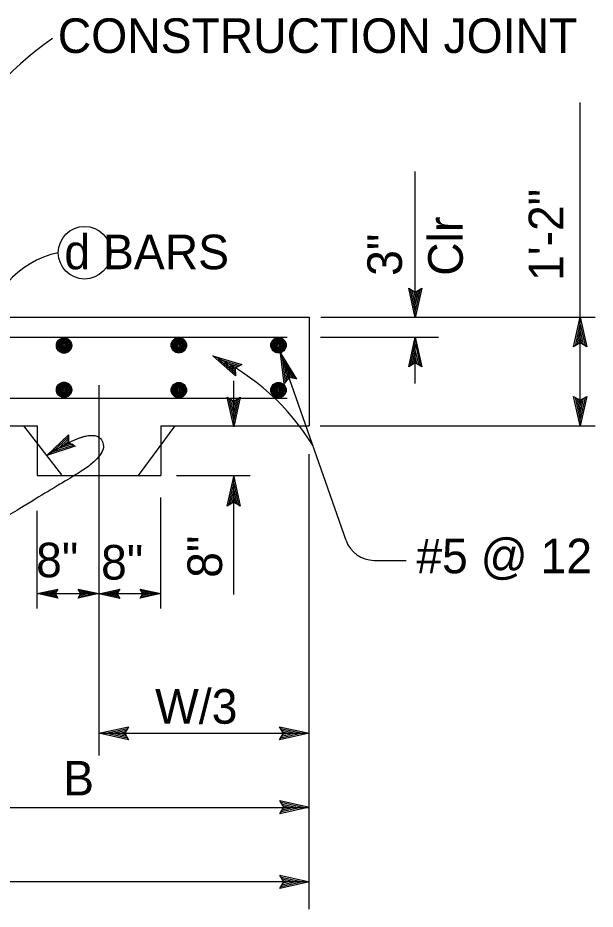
# Model space of a CAD drawing. Extents: x -894 to 866, y -472 to 714.
# Drawn here: x -485.8 to -369.1, y 242.5 to 422.9 of the extents above; entities that cross this region are included whole.
import ezdxf

# ---------------------------------------------------------------- set-up
doc = ezdxf.new("R2010")
doc.units = 0
for name, color, linetype in [('str_Concrete-A', 7, 'Continuous'), ('str_Reinforcement-A', 7, 'Continuous'), ('str_Reinforcement-D', 7, 'Continuous'), ('str_Text-A', 7, 'Continuous')]:
    doc.layers.add(name, color=color, linetype=linetype)

msp = doc.modelspace()

# ---------------------------------------------------------------- linework, layer by layer
at = {"layer": 'str_Concrete-A'}
for p, q in [((-496.93, 362.3), (-426.93, 362.3)), ((-426.93, 362.3), (-426.93, 340.3)), ((-556.93, 340.3), (-481.93, 340.3)), ((-476.94, 330.41), (-484.62, 340.3)), ((-481.93, 340.3), (-481.93, 330.3)), ((-461.44, 330.3), (-454.02, 340.3)), ((-456.93, 340.3), (-456.93, 330.3)), ((-456.93, 340.3), (-426.93, 340.3)), ((-481.93, 330.3), (-456.93, 330.3))]:
    msp.add_line(p, q, dxfattribs=at)
at = {"layer": 'str_Reinforcement-A'}
for centre, radius in [((-476.49, 356.59), 1.56), ((-476.49, 356.59), 1.37), ((-476.49, 356.59), 1.19), ((-476.49, 356.59), 1), ((-476.49, 356.59), 0.812), ((-476.49, 356.59), 0.625), ((-453.29, 356.64), 1.56), ((-453.29, 356.64), 1.37), ((-453.29, 356.64), 1.19), ((-453.29, 356.64), 1), ((-453.29, 356.64), 0.812), ((-453.29, 356.64), 0.625), ((-433.14, 356.64), 1.56), ((-433.14, 356.64), 1.37), ((-433.14, 356.64), 1.19), ((-433.14, 356.64), 1), ((-433.14, 356.64), 0.812), ((-433.14, 356.64), 0.625), ((-476.49, 356.59), 0.437), ((-476.49, 356.59), 0.187), ((-453.29, 356.64), 0.437), ((-453.29, 356.64), 0.187), ((-433.14, 356.64), 0.437), ((-433.14, 356.64), 0.187), ((-476.49, 347.61), 1.56), ((-476.49, 347.61), 1.37), ((-476.49, 347.61), 1.19), ((-476.49, 347.61), 1), ((-476.49, 347.61), 0.812), ((-476.49, 347.61), 0.625), ((-453.29, 347.56), 1.56), ((-453.29, 347.56), 1.37), ((-453.29, 347.56), 1.19), ((-453.29, 347.56), 1), ((-453.29, 347.56), 0.812), ((-453.29, 347.56), 0.625), ((-433.14, 347.56), 1.56), ((-433.14, 347.56), 1.37), ((-433.14, 347.56), 1.19), ((-433.14, 347.56), 1), ((-433.14, 347.56), 0.812), ((-433.14, 347.56), 0.625), ((-476.49, 347.61), 0.437), ((-476.49, 347.61), 0.187), ((-453.29, 347.56), 0.437), ((-453.29, 347.56), 0.187), ((-433.14, 347.56), 0.437), ((-433.14, 347.56), 0.187)]:
    msp.add_circle(centre, radius, dxfattribs=at)
at = {"layer": 'str_Reinforcement-D'}
for p, q in [((-553.7, 358.3), (-431.41, 358.3)), ((-532.93, 345.9), (-431.41, 345.9))]:
    msp.add_line(p, q, dxfattribs=at)
at = {"layer": 'str_Text-A'}
for p, q in [((-372.12, 340.3), (-372.12, 405.78)), ((-405.47, 362.18), (-405.47, 391.8)), ((-405.47, 362.18), (-406.8, 368.18)), ((-406.8, 368.18), (-406.8, 368.18)), ((-406.8, 368.18), (-405.47, 367.38)), ((-405.47, 367.38), (-404.13, 368.18)), ((-404.13, 368.18), (-405.47, 362.18)), ((-404.13, 368.18), (-404.13, 368.18)), ((-405.47, 363.57), (-406.44, 367.94)), ((-405.47, 364.94), (-406.09, 367.76)), ((-405.46, 366.32), (-405.73, 367.53)), ((-404.48, 367.96), (-405.47, 363.56)), ((-404.84, 367.73), (-405.47, 364.94)), ((-405.19, 367.55), (-405.46, 366.32)), ((-424.57, 362.3), (-369.1, 362.3)), ((-405.47, 362.18), (-405.47, 362.18)), ((-373.46, 356.3), (-372.12, 362.3)), ((-373.46, 356.3), (-372.12, 362.3)), ((-373.11, 356.51), (-372.12, 360.92)), ((-373.11, 356.51), (-372.12, 360.92)), ((-372.12, 362.3), (-372.12, 362.3)), ((-372.12, 362.3), (-370.79, 356.3)), ((-372.12, 362.3), (-372.12, 362.3)), ((-372.12, 362.3), (-370.79, 356.3)), ((-372.12, 360.91), (-371.15, 356.53)), ((-372.12, 360.91), (-371.15, 356.53)), ((-372.75, 356.75), (-372.12, 359.53)), ((-372.75, 356.75), (-372.12, 359.53)), ((-372.12, 359.53), (-371.5, 356.71)), ((-372.12, 359.53), (-371.5, 356.71)), ((-424.64, 358.3), (-400.75, 358.3)), ((-406.81, 352.3), (-405.47, 358.3)), ((-405.47, 358.3), (-405.47, 358.3)), ((-405.47, 358.3), (-404.14, 352.3)), ((-405.47, 348.9), (-405.47, 358.3)), ((-372.4, 356.92), (-372.12, 358.15)), ((-372.4, 356.92), (-372.12, 358.15)), ((-372.12, 358.15), (-371.86, 356.94)), ((-372.12, 358.15), (-371.86, 356.94)), ((-406.45, 352.51), (-405.47, 356.92)), ((-406.09, 352.75), (-405.47, 355.53)), ((-405.47, 355.53), (-404.84, 352.71)), ((-405.46, 356.91), (-404.5, 352.53)), ((-372.12, 357.1), (-373.46, 356.3)), ((-372.12, 357.1), (-373.46, 356.3)), ((-373.46, 356.3), (-373.46, 356.3)), ((-373.46, 356.3), (-373.46, 356.3)), ((-370.79, 356.3), (-372.12, 357.1)), ((-370.79, 356.3), (-372.12, 357.1)), ((-370.79, 356.3), (-370.79, 356.3)), ((-370.79, 356.3), (-370.79, 356.3)), ((-441.85, 350.43), (-446.44, 354.52)), ((-446.44, 354.52), (-446.44, 354.52)), ((-446.44, 354.52), (-440.55, 352.76)), ((-441.87, 350.84), (-445.24, 353.85)), ((-445.22, 353.85), (-440.93, 352.56)), ((-419.47, 317.13), (-432.7, 355.03)), ((-431.99, 348.93), (-432.7, 355.03)), ((-432.7, 355.03), (-432.7, 355.03)), ((-432.7, 355.03), (-429.47, 349.8)), ((-431.72, 349.25), (-432.24, 353.73)), ((-432.24, 353.72), (-429.88, 349.91)), ((-405.75, 352.92), (-405.47, 354.15)), ((-405.47, 354.15), (-405.2, 352.94)), ((-441.9, 351.27), (-444.03, 353.17)), ((-444.03, 353.17), (-441.26, 352.34)), ((-441.88, 351.66), (-442.82, 352.5)), ((-442.82, 352.5), (-441.64, 352.14)), ((-440.55, 352.76), (-441.9, 351.99)), ((-441.9, 351.99), (-441.85, 350.43)), ((-440.55, 352.76), (-440.55, 352.76)), ((-431.46, 349.59), (-431.79, 352.42)), ((-431.79, 352.42), (-430.27, 349.96)), ((-405.47, 353.1), (-406.81, 352.3)), ((-406.81, 352.3), (-406.81, 352.3)), ((-404.14, 352.3), (-405.47, 353.1)), ((-404.14, 352.3), (-404.14, 352.3)), ((-441.85, 350.43), (-441.85, 350.43)), ((-430.99, 350.12), (-431.99, 348.93)), ((-431.19, 349.87), (-431.34, 351.12)), ((-431.34, 351.12), (-430.68, 350.06)), ((-429.47, 349.81), (-430.99, 350.12)), ((-469.43, 348.55), (-469.43, 286.17)), ((-442.19, 340.15), (-442.19, 349.43)), ((-431.99, 348.93), (-431.99, 348.93)), ((-429.47, 349.81), (-429.47, 349.81)), ((-442.19, 340.15), (-443.52, 346.15)), ((-443.52, 346.15), (-443.52, 346.15)), ((-443.52, 346.15), (-442.19, 345.35)), ((-442.19, 341.54), (-443.16, 345.92)), ((-442.19, 342.92), (-442.81, 345.74)), ((-442.19, 344.3), (-442.45, 345.51)), ((-442.19, 345.35), (-440.85, 346.15)), ((-440.85, 346.15), (-442.19, 340.15)), ((-441.2, 345.94), (-442.19, 341.53)), ((-441.56, 345.7), (-442.19, 342.92)), ((-441.91, 345.53), (-442.19, 344.3)), ((-440.85, 346.15), (-440.85, 346.15)), ((-372.12, 340.3), (-373.45, 346.3)), ((-373.45, 346.3), (-373.45, 346.3)), ((-373.45, 346.3), (-372.12, 345.5)), ((-372.13, 341.69), (-373.09, 346.06)), ((-372.12, 343.06), (-372.75, 345.88)), ((-372.12, 344.44), (-372.39, 345.65)), ((-372.12, 345.5), (-370.78, 346.3)), ((-370.78, 346.3), (-372.12, 340.3)), ((-371.14, 346.08), (-372.12, 341.68)), ((-371.5, 345.85), (-372.12, 343.06)), ((-371.84, 345.67), (-372.12, 344.44)), ((-370.78, 346.3), (-370.78, 346.3)), ((-442.19, 340.15), (-442.19, 340.15)), ((-424.74, 340.3), (-369.1, 340.3)), ((-372.12, 340.3), (-372.12, 340.3)), ((-426.93, 242.52), (-426.93, 334.61)), ((-453.74, 330.3), (-438.83, 330.3)), ((-443.53, 324.08), (-442.19, 330.08)), ((-443.17, 324.3), (-442.19, 328.7)), ((-442.19, 306.22), (-442.19, 330.08)), ((-442.19, 330.08), (-442.19, 330.08)), ((-442.19, 330.08), (-440.86, 324.08)), ((-442.19, 328.69), (-441.22, 324.32)), ((-442.81, 324.53), (-442.19, 327.32)), ((-442.19, 327.32), (-441.56, 324.49)), ((-456.93, 306.43), (-456.93, 325.8)), ((-442.19, 324.88), (-443.53, 324.08)), ((-442.47, 324.71), (-442.19, 325.94)), ((-442.19, 325.94), (-441.92, 324.73)), ((-440.86, 324.08), (-442.19, 324.88)), ((-481.93, 303.38), (-481.93, 323.1)), ((-443.53, 324.08), (-443.53, 324.08)), ((-440.86, 324.08), (-440.86, 324.08)), ((-413.8, 313.11), (-407.29, 313.11)), ((-481.93, 306.37), (-477.73, 307.3)), ((-480.96, 306.37), (-477.89, 307.04)), ((-480, 306.36), (-478.02, 306.8)), ((-477.73, 307.3), (-478.29, 306.37)), ((-477.73, 307.3), (-477.73, 307.3)), ((-473.07, 306.37), (-473.63, 307.3)), ((-473.63, 307.3), (-473.63, 307.3)), ((-473.63, 307.3), (-469.43, 306.37)), ((-473.48, 307.05), (-470.39, 306.37)), ((-473.31, 306.8), (-471.36, 306.37)), ((-469.44, 306.36), (-465.24, 307.29)), ((-468.47, 306.36), (-465.41, 307.04)), ((-467.51, 306.36), (-465.53, 306.8)), ((-465.24, 307.29), (-465.8, 306.36)), ((-465.24, 307.29), (-465.24, 307.29)), ((-460.57, 306.37), (-461.13, 307.3)), ((-461.13, 307.3), (-461.13, 307.3)), ((-461.13, 307.3), (-456.93, 306.37)), ((-460.98, 307.05), (-457.9, 306.37)), ((-460.82, 306.8), (-458.87, 306.37)), ((-456.93, 303.38), (-456.93, 307.37)), ((-481.93, 306.37), (-469.43, 306.37)), ((-477.73, 305.43), (-481.93, 306.37)), ((-481.93, 306.37), (-481.93, 306.37)), ((-477.88, 305.68), (-480.96, 306.36)), ((-478.04, 305.93), (-480, 306.36)), ((-479.03, 306.36), (-478.18, 306.55)), ((-478.17, 306.17), (-479.03, 306.36)), ((-478.29, 306.37), (-477.73, 305.43)), ((-477.73, 305.43), (-477.73, 305.43)), ((-469.43, 306.37), (-473.63, 305.43)), ((-473.63, 305.43), (-473.07, 306.37)), ((-473.63, 305.43), (-473.63, 305.43)), ((-470.4, 306.36), (-473.46, 305.69)), ((-471.36, 306.37), (-473.34, 305.93)), ((-473.19, 306.56), (-472.33, 306.37)), ((-472.33, 306.37), (-473.18, 306.18)), ((-465.24, 305.42), (-469.44, 306.36)), ((-469.44, 306.36), (-469.44, 306.36)), ((-469.43, 306.37), (-456.93, 306.37)), ((-469.43, 306.37), (-469.43, 306.37)), ((-465.39, 305.67), (-468.48, 306.36)), ((-465.56, 305.92), (-467.51, 306.36)), ((-466.54, 306.36), (-465.69, 306.55)), ((-465.68, 306.17), (-466.54, 306.36)), ((-465.8, 306.36), (-465.24, 305.42)), ((-465.24, 305.42), (-465.24, 305.42)), ((-456.93, 306.37), (-461.13, 305.43)), ((-461.13, 305.43), (-460.57, 306.37)), ((-461.13, 305.43), (-461.13, 305.43)), ((-457.91, 306.36), (-460.97, 305.69)), ((-458.87, 306.37), (-460.84, 305.93)), ((-460.69, 306.56), (-459.83, 306.37)), ((-459.83, 306.37), (-460.68, 306.18)), ((-456.93, 306.37), (-456.93, 306.37)), ((-469.43, 278.11), (-463.43, 279.44)), ((-469.43, 278.11), (-426.93, 278.11)), ((-463.43, 276.77), (-469.43, 278.11)), ((-469.43, 278.11), (-469.43, 278.11)), ((-463.65, 277.13), (-468.05, 278.11)), ((-468.04, 278.12), (-463.66, 279.08)), ((-466.67, 278.11), (-463.84, 278.74)), ((-463.88, 277.49), (-466.67, 278.11)), ((-465.29, 278.11), (-464.08, 278.38)), ((-464.06, 277.83), (-465.29, 278.11)), ((-463.43, 279.44), (-464.23, 278.11)), ((-464.23, 278.11), (-463.43, 276.77)), ((-463.43, 279.44), (-463.43, 279.44)), ((-432.13, 278.11), (-432.93, 279.45)), ((-432.93, 279.45), (-432.93, 279.45)), ((-432.93, 279.45), (-426.93, 278.11)), ((-426.93, 278.11), (-432.93, 276.78)), ((-432.93, 276.78), (-432.13, 278.11)), ((-432.71, 279.1), (-428.31, 278.11)), ((-428.32, 278.11), (-432.69, 277.14)), ((-429.69, 278.11), (-432.52, 277.49)), ((-432.48, 278.74), (-429.69, 278.11)), ((-432.3, 278.39), (-431.07, 278.12)), ((-431.07, 278.12), (-432.28, 277.85)), ((-426.93, 278.11), (-426.93, 278.11)), ((-463.43, 276.77), (-463.43, 276.77)), ((-432.93, 276.78), (-432.93, 276.78)), ((-432.04, 263.16), (-432.84, 264.5)), ((-432.84, 264.5), (-432.84, 264.5)), ((-432.84, 264.5), (-426.84, 263.16)), ((-432.62, 264.15), (-428.22, 263.16)), ((-432.39, 263.79), (-429.6, 263.16)), ((-432.21, 263.44), (-430.98, 263.17)), ((-556.93, 263.11), (-426.93, 263.11)), ((-426.84, 263.16), (-432.84, 261.83)), ((-432.84, 261.83), (-432.04, 263.16)), ((-432.84, 261.83), (-432.84, 261.83)), ((-428.23, 263.16), (-432.6, 262.19)), ((-429.6, 263.16), (-432.42, 262.54)), ((-430.98, 263.17), (-432.19, 262.9)), ((-426.84, 263.16), (-426.84, 263.16)), ((-432.04, 248.04), (-432.84, 249.38)), ((-432.84, 249.38), (-432.84, 249.38)), ((-432.84, 249.38), (-426.84, 248.04)), ((-432.62, 249.02), (-428.22, 248.04)), ((-556.93, 248.11), (-426.93, 248.11)), ((-426.84, 248.04), (-432.84, 246.71)), ((-432.84, 246.71), (-432.04, 248.04)), ((-428.23, 248.03), (-432.6, 247.06)), ((-429.6, 248.04), (-432.42, 247.41)), ((-432.39, 248.66), (-429.6, 248.04)), ((-432.21, 248.31), (-430.98, 248.04)), ((-430.98, 248.04), (-432.19, 247.77)), ((-426.84, 248.04), (-426.84, 248.04)), ((-432.84, 246.71), (-432.84, 246.71))]:
    msp.add_line(p, q, dxfattribs=at)
for points in [[(-469.43, 345.55), (-469.43, 325.55)], [(-469.43, 322.55), (-469.43, 318.55)], [(-469.43, 314.08), (-469.43, 286.36)], [(-469.43, 286.17), (-469.43, 273.6)]]:
    msp.add_lwpolyline(points, dxfattribs=at)
msp.add_lwpolyline([(-474.24, 336.23), (-479.98, 334.33), (-475.58, 338.49), (-475.58, 338.08), (-478.81, 335.04), (-474.59, 336.42), (-474.95, 336.61), (-477.65, 335.73), (-475.59, 337.67), (-475.59, 337.26), (-476.48, 336.42), (-475.31, 336.81), (-475.59, 336.96), (-475.58, 338.49), (-475.59, 336.96)], close=True, dxfattribs=at)
msp.add_circle((-472.34, 375.36), 5.32, dxfattribs=at)
for centre, radius, start, end in [((-443.02, 366.76), 63.11, 124.5929, 183.7899), ((-473.68, 356.83), 18.96, 102.1759, 175.5684), ((-466.46, 311.86), 47.12, 31.1766, 64.8582), ((-413.8, 319.11), 6, 199.2436, 270)]:
    msp.add_arc(centre, radius, start, end, dxfattribs=at)
msp.add_open_spline([(-479.98, 334.33), (-470.82, 340.34), (-467, 334.65), (-481.93, 325.8), (-532.25, 294.75), (-578.08, 290.56)], degree=2, dxfattribs=at)

# ---------------------------------------------------------------- texts
for s, p in [('CONSTRUCTION JOINT', (-477.76, 415.79)), ('d BARS', (-476.43, 372.02)), ('#5 @ 12', (-405.26, 310.5)), ('8"', (-482.15, 309.69)), ('8"', (-469.01, 309.22)), ('W/3', (-458.08, 280.05)), ('B', (-476.67, 265.53))]:
    msp.add_text(s, height=7, dxfattribs=at).set_placement(p)
for s, p in [('1\'-2"', (-375.55, 369.65)), ('Clr', (-395.87, 370.69)), ('3"', (-408.17, 370.69)), ('8"', (-444.54, 309.58))]:
    msp.add_text(s, height=7, rotation=90, dxfattribs=at).set_placement(p)

doc.saveas('drawing.dxf')
